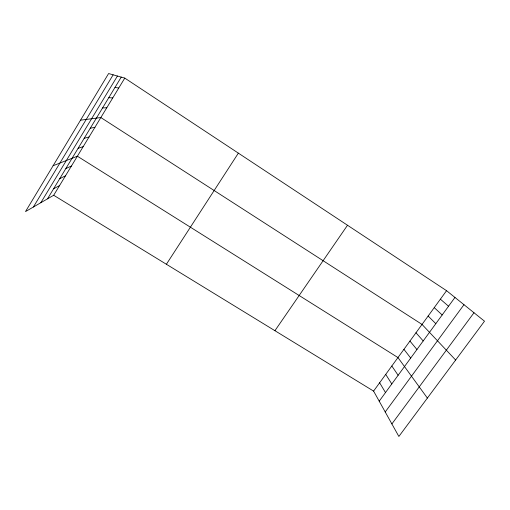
<?xml version="1.0" encoding="UTF-8"?>
<svg xmlns="http://www.w3.org/2000/svg" width="510" height="510" viewBox="0 0 510 510"><rect width="100%" height="100%" fill="white"/><g stroke="black" fill="none" stroke-linecap="round" stroke-linejoin="round"><path stroke-width="0.76" d="M33.38 207.022L113.143 74.817M40.832 202.706L117.421 76.028M47.5 198.849L121.24 77.106M53.684 195.266L124.778 78.1L446.556 290.687L484.5 321.192L398.865 436.458L373.588 391.094L53.684 195.266L25.5 211.586L108.605 73.542L124.778 78.1M166.394 264.256L238.361 153.14M274.928 330.697L347.514 225.254M373.588 391.094L446.556 290.687M379.21 401.179L454.965 297.445M385.222 411.965L463.979 304.687M391.884 423.931L473.988 312.738M53.588 188.789L59.562 185.576M59.715 178.678L65.471 175.835M65.873 168.517L71.413 166.05M53.097 165.737L77.38 156.213L397.959 357.561L427.38 398.074M78.094 148.333L83.207 146.619M84.163 138.312L89.052 136.973M90.264 128.246L94.936 127.283M80.523 120.181L100.846 117.542L422.038 324.424L455.64 360.034M102.561 107.948L106.781 107.757M108.757 97.716L112.748 97.92M114.98 87.439L118.747 88.032M440.385 299.179L448.558 306.229M434.246 307.632L442.17 314.97M428.126 316.047L435.82 323.665M415.981 332.762L423.204 340.941M409.944 341.069L416.938 349.522M403.939 349.331L410.703 358.058M391.827 366.001L398.125 375.277M385.719 374.404L391.795 383.953M379.638 382.768L385.49 392.585"/></g></svg>
